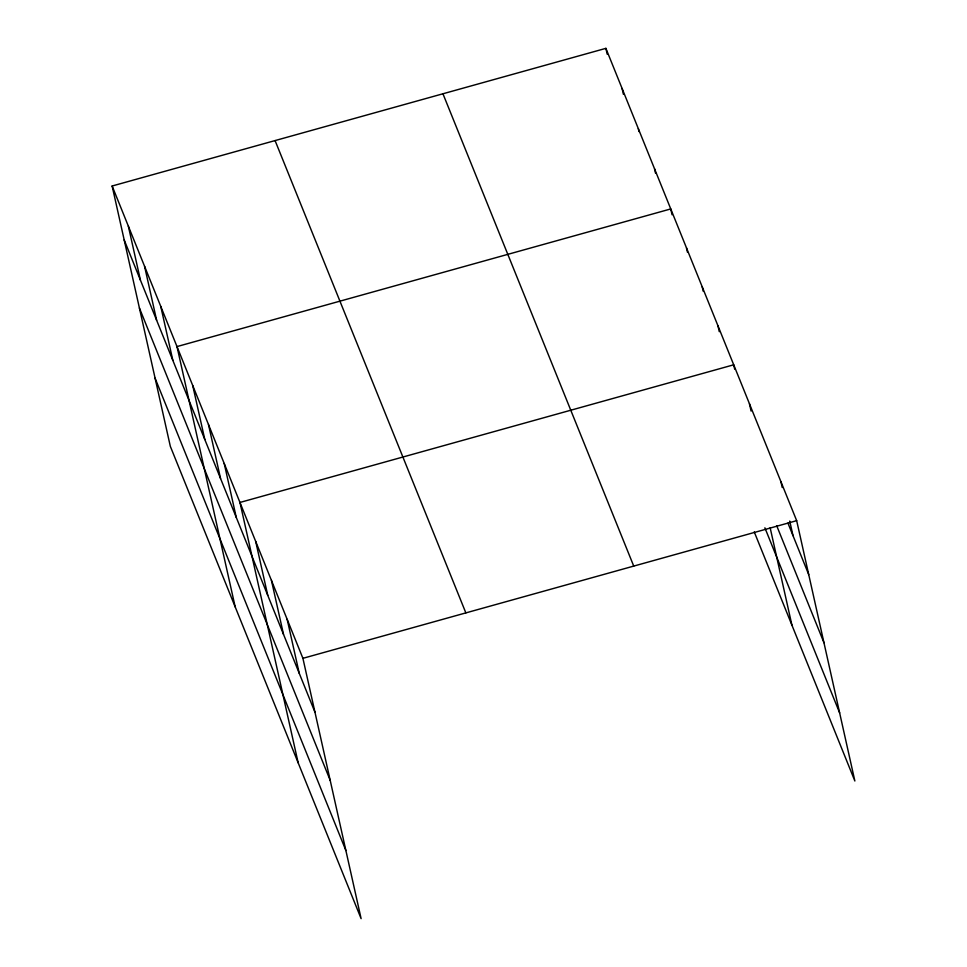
<?xml version="1.0" encoding="UTF-8"?>
<svg xmlns="http://www.w3.org/2000/svg" width="967" height="967" viewBox="0 0 967 967"><rect width="100%" height="100%" fill="white"/><g stroke="black" fill="none" stroke-linecap="round" stroke-linejoin="round"><path stroke-width="1.45" d="M112.136 186.002L302.913 658.322L361.114 918.65L170.325 446.331L112.136 186.002L605.886 48.35L796.675 520.669L854.864 780.998L754.248 531.898M302.913 658.322L796.675 520.669M787.936 523.123L808.738 574.616M776.743 525.818L823.957 642.717M764.885 527.801L839.646 712.897M442.946 93.775L633.736 566.094M275.075 140.578L465.852 612.897M124.187 239.937L314.976 712.256M139.417 308.05L330.194 780.369M155.095 378.218L345.884 850.537M780.937 481.699L782.243 487.537M789.737 521.068L793 535.645M749.461 403.771L751.081 411.06M734.69 369.176L733.723 364.801L239.961 502.453L298.15 762.782M770.155 527.789L791.913 625.141M717.973 325.831L719.279 331.669M702.235 286.873L703.214 291.248M686.497 247.903L687.477 252.278M672.065 214.771L670.76 208.932L176.997 346.585L235.186 606.925M654.538 168.79L655.517 173.166M638.329 128.647L638.982 131.56M622.107 88.493L623.413 94.331M605.886 48.35L607.191 54.176M287.175 619.351L299.238 673.298M271.437 580.381L283.5 634.328M255.699 541.423L267.75 595.358M224.223 463.483L236.274 517.43M208.473 424.513L220.536 478.46M192.735 385.555L204.799 439.502M160.776 306.442L172.839 360.377M144.566 266.288L156.618 320.234M128.345 226.145L140.408 280.092"/></g></svg>
